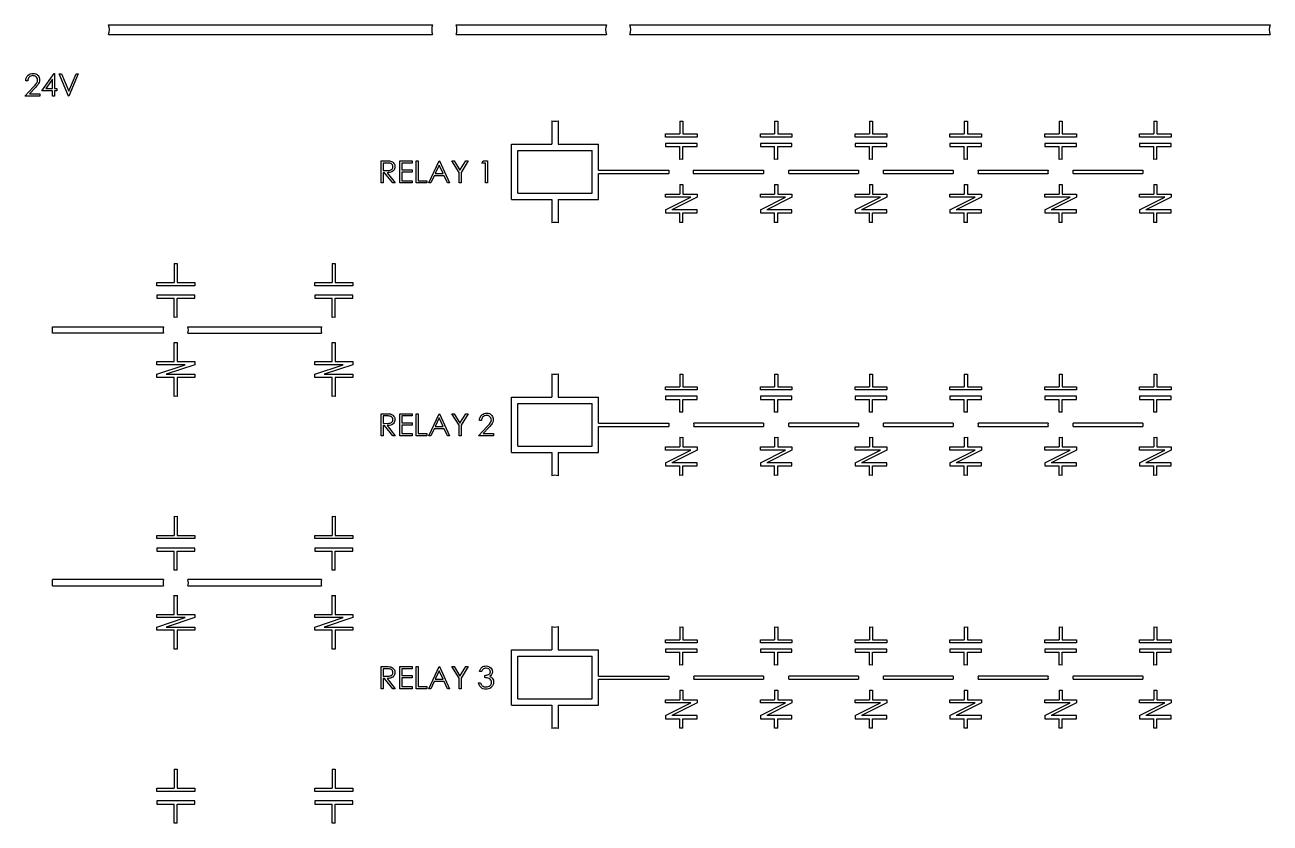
# Model space of a CAD drawing. Header units: millimetres. Extents: x -148 to 776, y -1017 to -448.
# Drawn here: x -76 to 318, y -763.8 to -511.3 of the extents above; entities that cross this region are included whole.
import ezdxf

# ---------------------------------------------------------------- set-up
doc = ezdxf.new("R2010")
doc.units = ezdxf.units.MM

msp = doc.modelspace()

# ---------------------------------------------------------------- linework, layer by layer
at = {"color": 7, "linetype": 'Continuous', "lineweight": 25}
for p, q in [((-49.61, -511.32), (52.98, -511.32)), ((60.39, -511.32), (107.98, -511.32)), ((115.39, -511.32), (317.98, -511.32)), ((-49.61, -514.32), (52.98, -514.32)), ((60.39, -514.32), (107.98, -514.32)), ((115.39, -514.32), (317.98, -514.32)), ((-70.66, -532.2), (-66.84, -526.64)), ((-66.84, -526.64), (-66.71, -526.64)), ((-66.71, -526.64), (-66.71, -531.48)), ((-65.19, -526.82), (-64.51, -526.82)), ((-62.23, -533.82), (-65.19, -526.82)), ((-64.51, -526.82), (-62.18, -532.33)), ((-62.18, -532.33), (-59.85, -526.82)), ((-59.18, -526.82), (-62.14, -533.82)), ((-59.85, -526.82), (-59.18, -526.82)), ((-76.05, -533.82), (-73.33, -530.92)), ((-75.15, -528.97), (-75.78, -528.97)), ((-72.8, -531.23), (-74.55, -533.1)), ((-67.34, -528.45), (-69.43, -531.48)), ((-69.43, -531.48), (-67.34, -531.48)), ((-67.34, -531.48), (-67.34, -528.45)), ((-66.71, -531.48), (-65.91, -531.48)), ((-65.91, -531.48), (-65.91, -532.2)), ((-71.29, -533.82), (-76.05, -533.82)), ((-74.55, -533.1), (-71.29, -533.1)), ((-71.29, -533.1), (-71.29, -533.82)), ((-67.34, -532.2), (-70.66, -532.2)), ((-67.34, -533.82), (-67.34, -532.2)), ((-66.71, -533.82), (-67.34, -533.82)), ((-65.91, -532.2), (-66.71, -532.2)), ((-66.71, -532.2), (-66.71, -533.82)), ((-62.14, -533.82), (-62.23, -533.82)), ((90.68, -541.69), (90.68, -549.07)), ((92.68, -541.69), (92.68, -549.07)), ((131.18, -541.78), (131.18, -545.82)), ((132.18, -541.78), (132.18, -545.82)), ((161.18, -541.78), (161.18, -545.82)), ((162.18, -541.78), (162.18, -545.82)), ((191.18, -541.78), (191.18, -545.82)), ((192.18, -541.78), (192.18, -545.82)), ((221.18, -541.78), (221.18, -545.82)), ((222.18, -541.78), (222.18, -545.82)), ((251.18, -541.78), (251.18, -545.82)), ((252.18, -541.78), (252.18, -545.82)), ((281.18, -541.78), (281.18, -545.82)), ((282.18, -541.78), (282.18, -545.82)), ((126.68, -546.82), (126.68, -545.82)), ((126.68, -545.82), (131.18, -545.82)), ((136.68, -546.82), (126.68, -546.82)), ((132.18, -545.82), (136.68, -545.82)), ((136.68, -545.82), (136.68, -546.82)), ((156.68, -546.82), (156.68, -545.82)), ((156.68, -545.82), (161.18, -545.82)), ((166.68, -546.82), (156.68, -546.82)), ((162.18, -545.82), (166.68, -545.82)), ((166.68, -545.82), (166.68, -546.82)), ((186.68, -546.82), (186.68, -545.82)), ((186.68, -545.82), (191.18, -545.82)), ((196.68, -546.82), (186.68, -546.82)), ((192.18, -545.82), (196.68, -545.82)), ((196.68, -545.82), (196.68, -546.82)), ((216.68, -546.82), (216.68, -545.82)), ((216.68, -545.82), (221.18, -545.82)), ((226.68, -546.82), (216.68, -546.82)), ((222.18, -545.82), (226.68, -545.82)), ((226.68, -545.82), (226.68, -546.82)), ((246.68, -546.82), (246.68, -545.82)), ((246.68, -545.82), (251.18, -545.82)), ((256.68, -546.82), (246.68, -546.82)), ((252.18, -545.82), (256.68, -545.82)), ((256.68, -545.82), (256.68, -546.82)), ((276.68, -546.82), (276.68, -545.82)), ((276.68, -545.82), (281.18, -545.82)), ((286.68, -546.82), (276.68, -546.82)), ((282.18, -545.82), (286.68, -545.82)), ((286.68, -545.82), (286.68, -546.82)), ((77.93, -566.57), (77.93, -549.07)), ((77.93, -549.07), (90.68, -549.07)), ((79.93, -551.07), (103.43, -551.07)), ((79.93, -564.57), (79.93, -551.07)), ((92.68, -549.07), (105.43, -549.07)), ((103.43, -564.57), (103.43, -551.07)), ((105.43, -557.32), (105.43, -549.07)), ((126.68, -548.82), (126.68, -549.82)), ((136.68, -548.82), (126.68, -548.82)), ((126.68, -549.82), (131.18, -549.82)), ((131.18, -553.85), (131.18, -549.82)), ((132.18, -549.82), (136.68, -549.82)), ((132.18, -553.85), (132.18, -549.82)), ((136.68, -549.82), (136.68, -548.82)), ((156.68, -548.82), (156.68, -549.82)), ((166.68, -548.82), (156.68, -548.82)), ((156.68, -549.82), (161.18, -549.82)), ((161.18, -553.85), (161.18, -549.82)), ((162.18, -549.82), (166.68, -549.82)), ((162.18, -553.85), (162.18, -549.82)), ((166.68, -549.82), (166.68, -548.82)), ((186.68, -548.82), (186.68, -549.82)), ((196.68, -548.82), (186.68, -548.82)), ((186.68, -549.82), (191.18, -549.82)), ((191.18, -553.85), (191.18, -549.82)), ((192.18, -549.82), (196.68, -549.82)), ((192.18, -553.85), (192.18, -549.82)), ((196.68, -549.82), (196.68, -548.82)), ((216.68, -548.82), (216.68, -549.82)), ((226.68, -548.82), (216.68, -548.82)), ((216.68, -549.82), (221.18, -549.82)), ((221.18, -553.85), (221.18, -549.82)), ((222.18, -549.82), (226.68, -549.82)), ((222.18, -553.85), (222.18, -549.82)), ((226.68, -549.82), (226.68, -548.82)), ((246.68, -548.82), (246.68, -549.82)), ((256.68, -548.82), (246.68, -548.82)), ((246.68, -549.82), (251.18, -549.82)), ((251.18, -553.85), (251.18, -549.82)), ((252.18, -549.82), (256.68, -549.82)), ((252.18, -553.85), (252.18, -549.82)), ((256.68, -549.82), (256.68, -548.82)), ((276.68, -548.82), (276.68, -549.82)), ((286.68, -548.82), (276.68, -548.82)), ((276.68, -549.82), (281.18, -549.82)), ((281.18, -553.85), (281.18, -549.82)), ((282.18, -549.82), (286.68, -549.82)), ((282.18, -553.85), (282.18, -549.82)), ((286.68, -549.82), (286.68, -548.82)), ((36.64, -554.32), (38.04, -554.32)), ((36.64, -561.32), (36.64, -554.32)), ((37.27, -555.03), (37.27, -557.37)), ((38.58, -555.03), (37.27, -555.03)), ((42.56, -561.32), (42.56, -554.32)), ((42.56, -554.32), (46.51, -554.32)), ((46.51, -555.03), (43.19, -555.03)), ((43.19, -555.03), (43.19, -557.19)), ((46.51, -554.32), (46.51, -555.03)), ((47.77, -561.32), (47.77, -554.32)), ((47.77, -554.32), (48.4, -554.32)), ((48.4, -554.32), (48.4, -560.6)), ((51.72, -561.32), (55.04, -554.32)), ((55.04, -554.32), (55.13, -554.32)), ((55.13, -554.32), (58.36, -561.32)), ((59.07, -554.32), (59.79, -554.32)), ((61.32, -557.99), (59.07, -554.32)), ((59.79, -554.32), (61.63, -557.32)), ((61.63, -557.32), (63.47, -554.32)), ((64.19, -554.32), (61.95, -557.99)), ((63.47, -554.32), (64.19, -554.32)), ((68.59, -555.03), (69, -554.32)), ((69.66, -555.03), (68.59, -555.03)), ((69, -554.32), (70.29, -554.32)), ((69.66, -561.32), (69.66, -555.03)), ((70.29, -554.32), (70.29, -561.32)), ((37.27, -557.37), (38.55, -557.38)), ((37.78, -558.08), (37.27, -558.08)), ((37.27, -558.08), (37.27, -561.32)), ((40.35, -561.32), (37.78, -558.08)), ((38.55, -558.08), (41.13, -561.32)), ((43.19, -557.19), (46.51, -557.19)), ((46.51, -557.91), (43.19, -557.91)), ((43.19, -557.91), (43.19, -560.6)), ((46.51, -557.19), (46.51, -557.91)), ((53.47, -559.07), (52.4, -561.32)), ((56.64, -559.07), (53.47, -559.07)), ((55.07, -555.68), (53.81, -558.35)), ((53.81, -558.35), (56.31, -558.35)), ((56.31, -558.35), (55.07, -555.68)), ((57.67, -561.32), (56.64, -559.07)), ((61.32, -561.32), (61.32, -557.99)), ((61.95, -557.99), (61.95, -561.32)), ((105.43, -557.32), (127.72, -557.32)), ((105.43, -558.32), (127.72, -558.32)), ((105.43, -566.57), (105.43, -558.32)), ((135.43, -557.32), (135.43, -558.32)), ((135.43, -557.32), (157.72, -557.32)), ((135.43, -558.32), (157.72, -558.32)), ((165.65, -557.32), (187.72, -557.32)), ((165.65, -558.32), (187.72, -558.32)), ((195.65, -557.32), (217.72, -557.32)), ((195.65, -558.32), (217.72, -558.32)), ((225.65, -557.32), (247.72, -557.32)), ((225.65, -558.32), (247.72, -558.32)), ((255.65, -557.32), (277.72, -557.32)), ((255.65, -558.32), (277.72, -558.32)), ((37.27, -561.32), (36.64, -561.32)), ((41.13, -561.32), (40.35, -561.32)), ((46.51, -561.32), (42.56, -561.32)), ((43.19, -560.6), (46.51, -560.6)), ((46.51, -560.6), (46.51, -561.32)), ((51.09, -561.32), (47.77, -561.32)), ((48.4, -560.6), (51.09, -560.6)), ((51.09, -560.6), (51.09, -561.32)), ((52.4, -561.32), (51.72, -561.32)), ((58.36, -561.32), (57.67, -561.32)), ((61.95, -561.32), (61.32, -561.32)), ((70.29, -561.32), (69.66, -561.32)), ((131.18, -561.78), (131.18, -564.82)), ((132.18, -561.78), (132.18, -564.82)), ((161.18, -561.78), (161.18, -564.82)), ((162.18, -561.78), (162.18, -564.82)), ((191.18, -561.78), (191.18, -564.82)), ((192.18, -561.78), (192.18, -564.82)), ((221.18, -561.78), (221.18, -564.82)), ((222.18, -561.78), (222.18, -564.82)), ((251.18, -561.78), (251.18, -564.82)), ((252.18, -561.78), (252.18, -564.82)), ((281.18, -561.78), (281.18, -564.82)), ((282.18, -561.78), (282.18, -564.82)), ((77.93, -566.57), (90.68, -566.57)), ((79.93, -564.57), (103.43, -564.57)), ((90.68, -566.57), (90.68, -573.94)), ((92.68, -566.57), (105.43, -566.57)), ((92.68, -566.57), (92.68, -573.94)), ((126.68, -565.82), (126.68, -564.82)), ((126.68, -564.82), (131.18, -564.82)), ((126.68, -569.82), (134.68, -565.82)), ((134.68, -565.82), (126.68, -565.82)), ((136.68, -565.82), (128.68, -569.82)), ((132.18, -564.82), (136.68, -564.82)), ((136.68, -564.82), (136.68, -565.82)), ((156.68, -565.82), (156.68, -564.82)), ((156.68, -564.82), (161.18, -564.82)), ((156.68, -569.82), (164.68, -565.82)), ((164.68, -565.82), (156.68, -565.82)), ((166.68, -565.82), (158.68, -569.82)), ((162.18, -564.82), (166.68, -564.82)), ((166.68, -564.82), (166.68, -565.82)), ((186.68, -565.82), (186.68, -564.82)), ((186.68, -564.82), (191.18, -564.82)), ((186.68, -569.82), (194.68, -565.82)), ((194.68, -565.82), (186.68, -565.82)), ((196.68, -565.82), (188.68, -569.82)), ((192.18, -564.82), (196.68, -564.82)), ((196.68, -564.82), (196.68, -565.82)), ((216.68, -565.82), (216.68, -564.82)), ((216.68, -564.82), (221.18, -564.82)), ((216.68, -569.82), (224.68, -565.82)), ((224.68, -565.82), (216.68, -565.82)), ((226.68, -565.82), (218.68, -569.82)), ((222.18, -564.82), (226.68, -564.82)), ((226.68, -564.82), (226.68, -565.82)), ((246.68, -565.82), (246.68, -564.82)), ((246.68, -564.82), (251.18, -564.82)), ((246.68, -569.82), (254.68, -565.82)), ((254.68, -565.82), (246.68, -565.82)), ((256.68, -565.82), (248.68, -569.82)), ((252.18, -564.82), (256.68, -564.82)), ((256.68, -564.82), (256.68, -565.82)), ((276.68, -565.82), (276.68, -564.82)), ((276.68, -564.82), (281.18, -564.82)), ((276.68, -569.82), (284.68, -565.82)), ((284.68, -565.82), (276.68, -565.82)), ((286.68, -565.82), (278.68, -569.82)), ((282.18, -564.82), (286.68, -564.82)), ((286.68, -564.82), (286.68, -565.82)), ((126.68, -569.82), (126.68, -570.82)), ((126.68, -570.82), (131.18, -570.82)), ((136.68, -569.82), (128.68, -569.82)), ((131.18, -573.85), (131.18, -570.82)), ((132.18, -570.82), (136.68, -570.82)), ((132.18, -573.85), (132.18, -570.82)), ((136.68, -570.82), (136.68, -569.82)), ((156.68, -569.82), (156.68, -570.82)), ((156.68, -570.82), (161.18, -570.82)), ((166.68, -569.82), (158.68, -569.82)), ((161.18, -573.85), (161.18, -570.82)), ((162.18, -570.82), (166.68, -570.82)), ((162.18, -573.85), (162.18, -570.82)), ((166.68, -570.82), (166.68, -569.82)), ((186.68, -569.82), (186.68, -570.82)), ((186.68, -570.82), (191.18, -570.82)), ((196.68, -569.82), (188.68, -569.82)), ((191.18, -573.85), (191.18, -570.82)), ((192.18, -570.82), (196.68, -570.82)), ((192.18, -573.85), (192.18, -570.82)), ((196.68, -570.82), (196.68, -569.82)), ((216.68, -569.82), (216.68, -570.82)), ((216.68, -570.82), (221.18, -570.82)), ((226.68, -569.82), (218.68, -569.82)), ((221.18, -573.85), (221.18, -570.82)), ((222.18, -570.82), (226.68, -570.82)), ((222.18, -573.85), (222.18, -570.82)), ((226.68, -570.82), (226.68, -569.82)), ((246.68, -569.82), (246.68, -570.82)), ((246.68, -570.82), (251.18, -570.82)), ((256.68, -569.82), (248.68, -569.82)), ((251.18, -573.85), (251.18, -570.82)), ((252.18, -570.82), (256.68, -570.82)), ((252.18, -573.85), (252.18, -570.82)), ((256.68, -570.82), (256.68, -569.82)), ((276.68, -569.82), (276.68, -570.82)), ((276.68, -570.82), (281.18, -570.82)), ((286.68, -569.82), (278.68, -569.82)), ((281.18, -573.85), (281.18, -570.82)), ((282.18, -570.82), (286.68, -570.82)), ((282.18, -573.85), (282.18, -570.82)), ((286.68, -570.82), (286.68, -569.82)), ((-28.82, -586.78), (-28.82, -592.82)), ((-27.82, -586.78), (-27.82, -592.82)), ((21.18, -586.78), (21.18, -592.82)), ((22.18, -586.78), (22.18, -592.82)), ((-34.32, -593.82), (-34.32, -592.82)), ((-34.32, -592.82), (-28.82, -592.82)), ((-22.32, -593.82), (-34.32, -593.82)), ((-27.82, -592.82), (-22.32, -592.82)), ((-22.32, -592.82), (-22.32, -593.82)), ((15.68, -593.82), (15.68, -592.82)), ((15.68, -592.82), (21.18, -592.82)), ((27.68, -593.82), (15.68, -593.82)), ((22.18, -592.82), (27.68, -592.82)), ((27.68, -592.82), (27.68, -593.82)), ((-34.32, -596.82), (-34.32, -597.82)), ((-22.32, -596.82), (-34.32, -596.82)), ((-34.32, -597.82), (-28.82, -597.82)), ((-28.82, -603.85), (-28.82, -597.82)), ((-27.82, -597.82), (-22.32, -597.82)), ((-27.82, -603.85), (-27.82, -597.82)), ((-22.32, -597.82), (-22.32, -596.82)), ((15.68, -596.82), (15.68, -597.82)), ((27.68, -596.82), (15.68, -596.82)), ((15.68, -597.82), (21.18, -597.82)), ((21.18, -603.85), (21.18, -597.82)), ((22.18, -597.82), (27.68, -597.82)), ((22.18, -603.85), (22.18, -597.82)), ((27.68, -597.82), (27.68, -596.82)), ((-67.36, -606.82), (-32.19, -606.82)), ((-32.19, -608.82), (-67.36, -608.82)), ((-24.44, -606.82), (17.81, -606.82)), ((-24.44, -608.82), (17.81, -608.82)), ((-28.82, -617.82), (-28.82, -611.78)), ((-27.82, -611.78), (-27.82, -617.82)), ((21.18, -617.82), (21.18, -611.78)), ((22.18, -611.78), (22.18, -617.82)), ((-34.32, -618.82), (-34.32, -617.82)), ((-34.32, -617.82), (-28.82, -617.82)), ((-27.82, -617.82), (-22.32, -617.82)), ((-22.32, -617.82), (-22.32, -618.82)), ((15.68, -618.82), (15.68, -617.82)), ((15.68, -617.82), (21.18, -617.82)), ((22.18, -617.82), (27.68, -617.82)), ((27.68, -617.82), (27.68, -618.82)), ((-34.32, -621.82), (-25.32, -618.82)), ((-25.32, -618.82), (-34.32, -618.82)), ((-34.32, -622.82), (-34.32, -621.82)), ((-22.32, -618.82), (-31.32, -621.82)), ((-31.32, -621.82), (-22.32, -621.82)), ((-22.32, -621.82), (-22.32, -622.82)), ((15.68, -621.82), (24.68, -618.82)), ((24.68, -618.82), (15.68, -618.82)), ((15.68, -622.82), (15.68, -621.82)), ((27.68, -618.82), (18.68, -621.82)), ((18.68, -621.82), (27.68, -621.82)), ((27.68, -621.82), (27.68, -622.82)), ((90.68, -621.69), (90.68, -629.07)), ((92.68, -621.69), (92.68, -629.07)), ((131.18, -621.78), (131.18, -625.82)), ((132.18, -621.78), (132.18, -625.82)), ((161.18, -621.78), (161.18, -625.82)), ((162.18, -621.78), (162.18, -625.82)), ((191.18, -621.78), (191.18, -625.82)), ((192.18, -621.78), (192.18, -625.82)), ((221.18, -621.78), (221.18, -625.82)), ((222.18, -621.78), (222.18, -625.82)), ((251.18, -621.78), (251.18, -625.82)), ((252.18, -621.78), (252.18, -625.82)), ((281.18, -621.78), (281.18, -625.82)), ((282.18, -621.78), (282.18, -625.82)), ((-28.82, -622.82), (-34.32, -622.82)), ((-28.82, -628.85), (-28.82, -622.82)), ((-22.32, -622.82), (-27.82, -622.82)), ((-27.82, -622.82), (-27.82, -628.85)), ((21.18, -622.82), (15.68, -622.82)), ((21.18, -628.85), (21.18, -622.82)), ((27.68, -622.82), (22.18, -622.82)), ((22.18, -622.82), (22.18, -628.85)), ((126.68, -626.82), (126.68, -625.82)), ((126.68, -625.82), (131.18, -625.82)), ((132.18, -625.82), (136.68, -625.82)), ((136.68, -625.82), (136.68, -626.82)), ((156.68, -626.82), (156.68, -625.82)), ((156.68, -625.82), (161.18, -625.82)), ((162.18, -625.82), (166.68, -625.82)), ((166.68, -625.82), (166.68, -626.82)), ((186.68, -626.82), (186.68, -625.82)), ((186.68, -625.82), (191.18, -625.82)), ((192.18, -625.82), (196.68, -625.82)), ((196.68, -625.82), (196.68, -626.82)), ((216.68, -626.82), (216.68, -625.82)), ((216.68, -625.82), (221.18, -625.82)), ((222.18, -625.82), (226.68, -625.82)), ((226.68, -625.82), (226.68, -626.82)), ((246.68, -626.82), (246.68, -625.82)), ((246.68, -625.82), (251.18, -625.82)), ((252.18, -625.82), (256.68, -625.82)), ((256.68, -625.82), (256.68, -626.82)), ((276.68, -626.82), (276.68, -625.82)), ((276.68, -625.82), (281.18, -625.82)), ((282.18, -625.82), (286.68, -625.82)), ((286.68, -625.82), (286.68, -626.82)), ((77.93, -646.57), (77.93, -629.07)), ((77.93, -629.07), (90.68, -629.07)), ((92.68, -629.07), (105.43, -629.07)), ((105.43, -637.32), (105.43, -629.07)), ((136.68, -626.82), (126.68, -626.82)), ((126.68, -628.82), (126.68, -629.82)), ((136.68, -628.82), (126.68, -628.82)), ((126.68, -629.82), (131.18, -629.82)), ((131.18, -633.85), (131.18, -629.82)), ((132.18, -629.82), (136.68, -629.82)), ((132.18, -633.85), (132.18, -629.82)), ((136.68, -629.82), (136.68, -628.82)), ((166.68, -626.82), (156.68, -626.82)), ((156.68, -628.82), (156.68, -629.82)), ((166.68, -628.82), (156.68, -628.82)), ((156.68, -629.82), (161.18, -629.82)), ((161.18, -633.85), (161.18, -629.82)), ((162.18, -629.82), (166.68, -629.82)), ((162.18, -633.85), (162.18, -629.82)), ((166.68, -629.82), (166.68, -628.82)), ((196.68, -626.82), (186.68, -626.82)), ((186.68, -628.82), (186.68, -629.82)), ((196.68, -628.82), (186.68, -628.82)), ((186.68, -629.82), (191.18, -629.82)), ((191.18, -633.85), (191.18, -629.82)), ((192.18, -629.82), (196.68, -629.82)), ((192.18, -633.85), (192.18, -629.82)), ((196.68, -629.82), (196.68, -628.82)), ((226.68, -626.82), (216.68, -626.82)), ((216.68, -628.82), (216.68, -629.82)), ((226.68, -628.82), (216.68, -628.82)), ((216.68, -629.82), (221.18, -629.82)), ((221.18, -633.85), (221.18, -629.82)), ((222.18, -629.82), (226.68, -629.82)), ((222.18, -633.85), (222.18, -629.82)), ((226.68, -629.82), (226.68, -628.82)), ((256.68, -626.82), (246.68, -626.82)), ((246.68, -628.82), (246.68, -629.82)), ((256.68, -628.82), (246.68, -628.82)), ((246.68, -629.82), (251.18, -629.82)), ((251.18, -633.85), (251.18, -629.82)), ((252.18, -629.82), (256.68, -629.82)), ((252.18, -633.85), (252.18, -629.82)), ((256.68, -629.82), (256.68, -628.82)), ((286.68, -626.82), (276.68, -626.82)), ((276.68, -628.82), (276.68, -629.82)), ((286.68, -628.82), (276.68, -628.82)), ((276.68, -629.82), (281.18, -629.82)), ((281.18, -633.85), (281.18, -629.82)), ((282.18, -629.82), (286.68, -629.82)), ((282.18, -633.85), (282.18, -629.82)), ((286.68, -629.82), (286.68, -628.82)), ((36.64, -634.32), (38.04, -634.32)), ((36.64, -641.32), (36.64, -634.32)), ((42.56, -641.32), (42.56, -634.32)), ((42.56, -634.32), (46.51, -634.32)), ((46.51, -634.32), (46.51, -635.03)), ((47.77, -641.32), (47.77, -634.32)), ((47.77, -634.32), (48.4, -634.32)), ((48.4, -634.32), (48.4, -640.6)), ((51.72, -641.32), (55.04, -634.32)), ((55.04, -634.32), (55.13, -634.32)), ((55.13, -634.32), (58.36, -641.32)), ((59.07, -634.32), (59.79, -634.32)), ((61.32, -637.99), (59.07, -634.32)), ((59.79, -634.32), (61.63, -637.32)), ((61.63, -637.32), (63.47, -634.32)), ((64.19, -634.32), (61.95, -637.99)), ((63.47, -634.32), (64.19, -634.32)), ((79.93, -631.07), (103.43, -631.07)), ((79.93, -644.57), (79.93, -631.07)), ((103.43, -644.57), (103.43, -631.07)), ((38.58, -635.03), (37.27, -635.03)), ((37.27, -635.03), (37.27, -637.37)), ((37.27, -637.37), (38.55, -637.38)), ((37.27, -638.08), (37.27, -641.32)), ((37.78, -638.08), (37.27, -638.08)), ((40.35, -641.32), (37.78, -638.08)), ((38.55, -638.08), (41.13, -641.32)), ((43.19, -635.03), (43.19, -637.19)), ((46.51, -635.03), (43.19, -635.03)), ((43.19, -637.19), (46.51, -637.19)), ((43.19, -637.91), (43.19, -640.6)), ((46.51, -637.91), (43.19, -637.91)), ((46.51, -637.19), (46.51, -637.91)), ((55.07, -635.68), (53.81, -638.35)), ((56.31, -638.35), (55.07, -635.68)), ((61.32, -641.32), (61.32, -637.99)), ((61.95, -637.99), (61.95, -641.32)), ((68.41, -636.47), (67.78, -636.47)), ((105.43, -637.32), (127.72, -637.32)), ((105.43, -638.32), (127.72, -638.32)), ((105.43, -646.57), (105.43, -638.32)), ((157.72, -637.32), (135.65, -637.32)), ((135.65, -638.32), (157.72, -638.32)), ((187.72, -637.32), (165.65, -637.32)), ((165.65, -638.32), (187.72, -638.32)), ((217.72, -637.32), (195.65, -637.32)), ((195.65, -638.32), (217.72, -638.32)), ((247.72, -637.32), (225.65, -637.32)), ((225.65, -638.32), (247.72, -638.32)), ((277.72, -637.32), (255.65, -637.32)), ((255.65, -638.32), (277.72, -638.32)), ((37.27, -641.32), (36.64, -641.32)), ((41.13, -641.32), (40.35, -641.32)), ((46.51, -641.32), (42.56, -641.32)), ((43.19, -640.6), (46.51, -640.6)), ((46.51, -640.6), (46.51, -641.32)), ((51.09, -641.32), (47.77, -641.32)), ((48.4, -640.6), (51.09, -640.6)), ((51.09, -640.6), (51.09, -641.32)), ((52.4, -641.32), (51.72, -641.32)), ((53.47, -639.07), (52.4, -641.32)), ((56.64, -639.07), (53.47, -639.07)), ((53.81, -638.35), (56.31, -638.35)), ((57.67, -641.32), (56.64, -639.07)), ((58.36, -641.32), (57.67, -641.32)), ((61.95, -641.32), (61.32, -641.32)), ((67.51, -641.32), (70.23, -638.42)), ((72.27, -641.32), (67.51, -641.32)), ((70.76, -638.73), (69.01, -640.6)), ((69.01, -640.6), (72.27, -640.6)), ((72.27, -640.6), (72.27, -641.32)), ((131.18, -641.78), (131.18, -644.82)), ((132.18, -641.78), (132.18, -644.82)), ((161.18, -641.78), (161.18, -644.82)), ((162.18, -641.78), (162.18, -644.82)), ((191.18, -641.78), (191.18, -644.82)), ((192.18, -641.78), (192.18, -644.82)), ((221.18, -641.78), (221.18, -644.82)), ((222.18, -641.78), (222.18, -644.82)), ((251.18, -641.78), (251.18, -644.82)), ((252.18, -641.78), (252.18, -644.82)), ((281.18, -641.78), (281.18, -644.82)), ((282.18, -641.78), (282.18, -644.82)), ((79.93, -644.57), (103.43, -644.57)), ((126.68, -645.82), (126.68, -644.82)), ((126.68, -644.82), (131.18, -644.82)), ((126.68, -649.82), (134.68, -645.82)), ((134.68, -645.82), (126.68, -645.82)), ((136.68, -645.82), (128.68, -649.82)), ((132.18, -644.82), (136.68, -644.82)), ((136.68, -644.82), (136.68, -645.82)), ((156.68, -645.82), (156.68, -644.82)), ((156.68, -644.82), (161.18, -644.82)), ((156.68, -649.82), (164.68, -645.82)), ((164.68, -645.82), (156.68, -645.82)), ((166.68, -645.82), (158.68, -649.82)), ((162.18, -644.82), (166.68, -644.82)), ((166.68, -644.82), (166.68, -645.82)), ((186.68, -645.82), (186.68, -644.82)), ((186.68, -644.82), (191.18, -644.82)), ((186.68, -649.82), (194.68, -645.82)), ((194.68, -645.82), (186.68, -645.82)), ((196.68, -645.82), (188.68, -649.82)), ((192.18, -644.82), (196.68, -644.82)), ((196.68, -644.82), (196.68, -645.82)), ((216.68, -645.82), (216.68, -644.82)), ((216.68, -644.82), (221.18, -644.82)), ((216.68, -649.82), (224.68, -645.82)), ((224.68, -645.82), (216.68, -645.82)), ((226.68, -645.82), (218.68, -649.82)), ((222.18, -644.82), (226.68, -644.82)), ((226.68, -644.82), (226.68, -645.82)), ((246.68, -645.82), (246.68, -644.82)), ((246.68, -644.82), (251.18, -644.82)), ((246.68, -649.82), (254.68, -645.82)), ((254.68, -645.82), (246.68, -645.82)), ((256.68, -645.82), (248.68, -649.82)), ((252.18, -644.82), (256.68, -644.82)), ((256.68, -644.82), (256.68, -645.82)), ((276.68, -645.82), (276.68, -644.82)), ((276.68, -644.82), (281.18, -644.82)), ((276.68, -649.82), (284.68, -645.82)), ((284.68, -645.82), (276.68, -645.82)), ((286.68, -645.82), (278.68, -649.82)), ((282.18, -644.82), (286.68, -644.82)), ((286.68, -644.82), (286.68, -645.82)), ((77.93, -646.57), (90.68, -646.57)), ((90.68, -646.57), (90.68, -653.94)), ((92.68, -646.57), (105.43, -646.57)), ((92.68, -646.57), (92.68, -653.94)), ((126.68, -649.82), (126.68, -650.82)), ((136.68, -649.82), (128.68, -649.82)), ((136.68, -650.82), (136.68, -649.82)), ((156.68, -649.82), (156.68, -650.82)), ((166.68, -649.82), (158.68, -649.82)), ((166.68, -650.82), (166.68, -649.82)), ((186.68, -649.82), (186.68, -650.82)), ((196.68, -649.82), (188.68, -649.82)), ((196.68, -650.82), (196.68, -649.82)), ((216.68, -649.82), (216.68, -650.82)), ((226.68, -649.82), (218.68, -649.82)), ((226.68, -650.82), (226.68, -649.82)), ((246.68, -649.82), (246.68, -650.82)), ((256.68, -649.82), (248.68, -649.82)), ((256.68, -650.82), (256.68, -649.82)), ((276.68, -649.82), (276.68, -650.82)), ((286.68, -649.82), (278.68, -649.82)), ((286.68, -650.82), (286.68, -649.82)), ((126.68, -650.82), (131.18, -650.82)), ((131.18, -653.85), (131.18, -650.82)), ((132.18, -650.82), (136.68, -650.82)), ((132.18, -653.85), (132.18, -650.82)), ((156.68, -650.82), (161.18, -650.82)), ((161.18, -653.85), (161.18, -650.82)), ((162.18, -650.82), (166.68, -650.82)), ((162.18, -653.85), (162.18, -650.82)), ((186.68, -650.82), (191.18, -650.82)), ((191.18, -653.85), (191.18, -650.82)), ((192.18, -650.82), (196.68, -650.82)), ((192.18, -653.85), (192.18, -650.82)), ((216.68, -650.82), (221.18, -650.82)), ((221.18, -653.85), (221.18, -650.82)), ((222.18, -650.82), (226.68, -650.82)), ((222.18, -653.85), (222.18, -650.82)), ((246.68, -650.82), (251.18, -650.82)), ((251.18, -653.85), (251.18, -650.82)), ((252.18, -650.82), (256.68, -650.82)), ((252.18, -653.85), (252.18, -650.82)), ((276.68, -650.82), (281.18, -650.82)), ((281.18, -653.85), (281.18, -650.82)), ((282.18, -650.82), (286.68, -650.82)), ((282.18, -653.85), (282.18, -650.82)), ((-28.82, -666.78), (-28.82, -672.82)), ((-27.82, -666.78), (-27.82, -672.82)), ((21.18, -666.78), (21.18, -672.82)), ((22.18, -666.78), (22.18, -672.82)), ((-34.32, -673.82), (-34.32, -672.82)), ((-34.32, -672.82), (-28.82, -672.82)), ((-27.82, -672.82), (-22.32, -672.82)), ((-22.32, -672.82), (-22.32, -673.82)), ((15.68, -673.82), (15.68, -672.82)), ((15.68, -672.82), (21.18, -672.82)), ((22.18, -672.82), (27.68, -672.82)), ((27.68, -672.82), (27.68, -673.82)), ((-22.32, -673.82), (-34.32, -673.82)), ((-34.32, -676.82), (-34.32, -677.82)), ((-22.32, -676.82), (-34.32, -676.82)), ((-22.32, -677.82), (-22.32, -676.82)), ((27.68, -673.82), (15.68, -673.82)), ((15.68, -676.82), (15.68, -677.82)), ((27.68, -676.82), (15.68, -676.82)), ((27.68, -677.82), (27.68, -676.82)), ((-34.32, -677.82), (-28.82, -677.82)), ((-28.82, -683.85), (-28.82, -677.82)), ((-27.82, -677.82), (-22.32, -677.82)), ((-27.82, -683.85), (-27.82, -677.82)), ((15.68, -677.82), (21.18, -677.82)), ((21.18, -683.85), (21.18, -677.82)), ((22.18, -677.82), (27.68, -677.82)), ((22.18, -683.85), (22.18, -677.82)), ((-32.19, -686.82), (-67.36, -686.82)), ((-67.36, -688.82), (-32.19, -688.82)), ((17.81, -686.82), (-24.44, -686.82)), ((-24.44, -688.82), (17.81, -688.82)), ((-28.82, -697.82), (-28.82, -691.78)), ((-27.82, -691.78), (-27.82, -697.82)), ((21.18, -697.82), (21.18, -691.78)), ((22.18, -691.78), (22.18, -697.82)), ((-34.32, -698.82), (-34.32, -697.82)), ((-34.32, -697.82), (-28.82, -697.82)), ((-34.32, -701.82), (-25.32, -698.82)), ((-25.32, -698.82), (-34.32, -698.82)), ((-22.32, -698.82), (-31.32, -701.82)), ((-27.82, -697.82), (-22.32, -697.82)), ((-22.32, -697.82), (-22.32, -698.82)), ((15.68, -698.82), (15.68, -697.82)), ((15.68, -697.82), (21.18, -697.82)), ((15.68, -701.82), (24.68, -698.82)), ((24.68, -698.82), (15.68, -698.82)), ((27.68, -698.82), (18.68, -701.82)), ((22.18, -697.82), (27.68, -697.82)), ((27.68, -697.82), (27.68, -698.82)), ((-34.32, -702.82), (-34.32, -701.82)), ((-28.82, -702.82), (-34.32, -702.82)), ((-31.32, -701.82), (-22.32, -701.82)), ((-28.82, -708.85), (-28.82, -702.82)), ((-22.32, -702.82), (-27.82, -702.82)), ((-27.82, -702.82), (-27.82, -708.85)), ((-22.32, -701.82), (-22.32, -702.82)), ((15.68, -702.82), (15.68, -701.82)), ((21.18, -702.82), (15.68, -702.82)), ((18.68, -701.82), (27.68, -701.82)), ((21.18, -708.85), (21.18, -702.82)), ((27.68, -702.82), (22.18, -702.82)), ((22.18, -702.82), (22.18, -708.85)), ((27.68, -701.82), (27.68, -702.82)), ((90.68, -701.69), (90.68, -709.07)), ((92.68, -701.69), (92.68, -709.07)), ((131.18, -701.78), (131.18, -705.82)), ((132.18, -701.78), (132.18, -705.82)), ((161.18, -701.78), (161.18, -705.82)), ((162.18, -701.78), (162.18, -705.82)), ((191.18, -701.78), (191.18, -705.82)), ((192.18, -701.78), (192.18, -705.82)), ((221.18, -701.78), (221.18, -705.82)), ((222.18, -701.78), (222.18, -705.82)), ((251.18, -701.78), (251.18, -705.82)), ((252.18, -701.78), (252.18, -705.82)), ((281.18, -701.78), (281.18, -705.82)), ((282.18, -701.78), (282.18, -705.82)), ((77.93, -726.57), (77.93, -709.07)), ((77.93, -709.07), (90.68, -709.07)), ((92.68, -709.07), (105.43, -709.07)), ((105.43, -717.32), (105.43, -709.07)), ((126.68, -706.82), (126.68, -705.82)), ((126.68, -705.82), (131.18, -705.82)), ((136.68, -706.82), (126.68, -706.82)), ((126.68, -708.82), (126.68, -709.82)), ((136.68, -708.82), (126.68, -708.82)), ((132.18, -705.82), (136.68, -705.82)), ((136.68, -705.82), (136.68, -706.82)), ((136.68, -709.82), (136.68, -708.82)), ((156.68, -706.82), (156.68, -705.82)), ((156.68, -705.82), (161.18, -705.82)), ((166.68, -706.82), (156.68, -706.82)), ((156.68, -708.82), (156.68, -709.82)), ((166.68, -708.82), (156.68, -708.82)), ((162.18, -705.82), (166.68, -705.82)), ((166.68, -705.82), (166.68, -706.82)), ((166.68, -709.82), (166.68, -708.82)), ((186.68, -706.82), (186.68, -705.82)), ((186.68, -705.82), (191.18, -705.82)), ((196.68, -706.82), (186.68, -706.82)), ((186.68, -708.82), (186.68, -709.82)), ((196.68, -708.82), (186.68, -708.82)), ((192.18, -705.82), (196.68, -705.82)), ((196.68, -705.82), (196.68, -706.82)), ((196.68, -709.82), (196.68, -708.82)), ((216.68, -706.82), (216.68, -705.82)), ((216.68, -705.82), (221.18, -705.82)), ((226.68, -706.82), (216.68, -706.82)), ((216.68, -708.82), (216.68, -709.82)), ((226.68, -708.82), (216.68, -708.82)), ((222.18, -705.82), (226.68, -705.82)), ((226.68, -705.82), (226.68, -706.82)), ((226.68, -709.82), (226.68, -708.82)), ((246.68, -706.82), (246.68, -705.82)), ((246.68, -705.82), (251.18, -705.82)), ((256.68, -706.82), (246.68, -706.82)), ((246.68, -708.82), (246.68, -709.82)), ((256.68, -708.82), (246.68, -708.82)), ((252.18, -705.82), (256.68, -705.82)), ((256.68, -705.82), (256.68, -706.82)), ((256.68, -709.82), (256.68, -708.82)), ((276.68, -706.82), (276.68, -705.82)), ((276.68, -705.82), (281.18, -705.82)), ((286.68, -706.82), (276.68, -706.82)), ((276.68, -708.82), (276.68, -709.82)), ((286.68, -708.82), (276.68, -708.82)), ((282.18, -705.82), (286.68, -705.82)), ((286.68, -705.82), (286.68, -706.82)), ((286.68, -709.82), (286.68, -708.82)), ((79.93, -711.07), (103.43, -711.07)), ((79.93, -724.57), (79.93, -711.07)), ((103.43, -724.57), (103.43, -711.07)), ((126.68, -709.82), (131.18, -709.82)), ((131.18, -713.85), (131.18, -709.82)), ((132.18, -709.82), (136.68, -709.82)), ((132.18, -713.85), (132.18, -709.82)), ((156.68, -709.82), (161.18, -709.82)), ((161.18, -713.85), (161.18, -709.82)), ((162.18, -709.82), (166.68, -709.82)), ((162.18, -713.85), (162.18, -709.82)), ((186.68, -709.82), (191.18, -709.82)), ((191.18, -713.85), (191.18, -709.82)), ((192.18, -709.82), (196.68, -709.82)), ((192.18, -713.85), (192.18, -709.82)), ((216.68, -709.82), (221.18, -709.82)), ((221.18, -713.85), (221.18, -709.82)), ((222.18, -709.82), (226.68, -709.82)), ((222.18, -713.85), (222.18, -709.82)), ((246.68, -709.82), (251.18, -709.82)), ((251.18, -713.85), (251.18, -709.82)), ((252.18, -709.82), (256.68, -709.82)), ((252.18, -713.85), (252.18, -709.82)), ((276.68, -709.82), (281.18, -709.82)), ((281.18, -713.85), (281.18, -709.82)), ((282.18, -709.82), (286.68, -709.82)), ((282.18, -713.85), (282.18, -709.82)), ((36.64, -714.32), (38.04, -714.32)), ((36.64, -721.32), (36.64, -714.32)), ((38.58, -715.03), (37.27, -715.03)), ((37.27, -715.03), (37.27, -717.37)), ((42.56, -714.32), (46.51, -714.32)), ((42.56, -721.32), (42.56, -714.32)), ((46.51, -715.03), (43.19, -715.03)), ((43.19, -715.03), (43.19, -717.19)), ((46.51, -714.32), (46.51, -715.03)), ((47.77, -714.32), (48.4, -714.32)), ((47.77, -721.32), (47.77, -714.32)), ((48.4, -714.32), (48.4, -720.6)), ((51.72, -721.32), (55.04, -714.32)), ((55.07, -715.68), (53.81, -718.35)), ((55.04, -714.32), (55.13, -714.32)), ((56.31, -718.35), (55.07, -715.68)), ((55.13, -714.32), (58.36, -721.32)), ((61.32, -717.99), (59.07, -714.32)), ((59.07, -714.32), (59.79, -714.32)), ((59.79, -714.32), (61.63, -717.32)), ((61.63, -717.32), (63.47, -714.32)), ((64.19, -714.32), (61.95, -717.99)), ((63.47, -714.32), (64.19, -714.32)), ((68.41, -715.93), (67.78, -715.93)), ((69.49, -717.82), (69.49, -717.1)), ((37.27, -717.37), (38.55, -717.38)), ((37.78, -718.08), (37.27, -718.08)), ((37.27, -718.08), (37.27, -721.32)), ((40.35, -721.32), (37.78, -718.08)), ((38.55, -718.08), (41.13, -721.32)), ((43.19, -717.19), (46.51, -717.19)), ((46.51, -717.91), (43.19, -717.91)), ((43.19, -717.91), (43.19, -720.6)), ((43.19, -720.6), (46.51, -720.6)), ((46.51, -717.19), (46.51, -717.91)), ((46.51, -720.6), (46.51, -721.32)), ((48.4, -720.6), (51.09, -720.6)), ((51.09, -720.6), (51.09, -721.32)), ((53.47, -719.07), (52.4, -721.32)), ((56.64, -719.07), (53.47, -719.07)), ((53.81, -718.35), (56.31, -718.35)), ((57.67, -721.32), (56.64, -719.07)), ((61.32, -721.32), (61.32, -717.99)), ((61.95, -717.99), (61.95, -721.32)), ((67.51, -719.43), (68.14, -719.43)), ((105.43, -717.32), (127.72, -717.32)), ((105.43, -718.32), (127.72, -718.32)), ((105.43, -726.57), (105.43, -718.32)), ((157.72, -717.32), (135.65, -717.32)), ((135.65, -718.32), (157.72, -718.32)), ((187.72, -717.32), (165.65, -717.32)), ((165.65, -718.32), (187.72, -718.32)), ((217.72, -717.32), (195.65, -717.32)), ((195.65, -718.32), (217.72, -718.32)), ((247.72, -717.32), (225.65, -717.32)), ((225.65, -718.32), (247.72, -718.32)), ((277.72, -717.32), (255.65, -717.32)), ((255.65, -718.32), (277.72, -718.32)), ((37.27, -721.32), (36.64, -721.32)), ((41.13, -721.32), (40.35, -721.32)), ((46.51, -721.32), (42.56, -721.32)), ((51.09, -721.32), (47.77, -721.32)), ((52.4, -721.32), (51.72, -721.32)), ((58.36, -721.32), (57.67, -721.32)), ((61.95, -721.32), (61.32, -721.32)), ((79.93, -724.57), (103.43, -724.57)), ((126.68, -725.82), (126.68, -724.82)), ((126.68, -724.82), (131.18, -724.82)), ((131.18, -721.78), (131.18, -724.82)), ((132.18, -721.78), (132.18, -724.82)), ((132.18, -724.82), (136.68, -724.82)), ((136.68, -724.82), (136.68, -725.82)), ((156.68, -725.82), (156.68, -724.82)), ((156.68, -724.82), (161.18, -724.82)), ((161.18, -721.78), (161.18, -724.82)), ((162.18, -721.78), (162.18, -724.82)), ((162.18, -724.82), (166.68, -724.82)), ((166.68, -724.82), (166.68, -725.82)), ((186.68, -725.82), (186.68, -724.82)), ((186.68, -724.82), (191.18, -724.82)), ((191.18, -721.78), (191.18, -724.82)), ((192.18, -721.78), (192.18, -724.82)), ((192.18, -724.82), (196.68, -724.82)), ((196.68, -724.82), (196.68, -725.82)), ((216.68, -725.82), (216.68, -724.82)), ((216.68, -724.82), (221.18, -724.82)), ((221.18, -721.78), (221.18, -724.82)), ((222.18, -721.78), (222.18, -724.82)), ((222.18, -724.82), (226.68, -724.82)), ((226.68, -724.82), (226.68, -725.82)), ((246.68, -725.82), (246.68, -724.82)), ((246.68, -724.82), (251.18, -724.82)), ((251.18, -721.78), (251.18, -724.82)), ((252.18, -721.78), (252.18, -724.82)), ((252.18, -724.82), (256.68, -724.82)), ((256.68, -724.82), (256.68, -725.82)), ((276.68, -725.82), (276.68, -724.82)), ((276.68, -724.82), (281.18, -724.82)), ((281.18, -721.78), (281.18, -724.82)), ((282.18, -721.78), (282.18, -724.82)), ((282.18, -724.82), (286.68, -724.82)), ((286.68, -724.82), (286.68, -725.82)), ((77.93, -726.57), (90.68, -726.57)), ((90.68, -726.57), (90.68, -733.94)), ((92.68, -726.57), (105.43, -726.57)), ((92.68, -726.57), (92.68, -733.94)), ((126.68, -729.82), (134.68, -725.82)), ((134.68, -725.82), (126.68, -725.82)), ((136.68, -725.82), (128.68, -729.82)), ((156.68, -729.82), (164.68, -725.82)), ((164.68, -725.82), (156.68, -725.82)), ((166.68, -725.82), (158.68, -729.82)), ((186.68, -729.82), (194.68, -725.82)), ((194.68, -725.82), (186.68, -725.82)), ((196.68, -725.82), (188.68, -729.82)), ((216.68, -729.82), (224.68, -725.82)), ((224.68, -725.82), (216.68, -725.82)), ((226.68, -725.82), (218.68, -729.82)), ((246.68, -729.82), (254.68, -725.82)), ((254.68, -725.82), (246.68, -725.82)), ((256.68, -725.82), (248.68, -729.82)), ((276.68, -729.82), (284.68, -725.82)), ((284.68, -725.82), (276.68, -725.82)), ((286.68, -725.82), (278.68, -729.82)), ((126.68, -729.82), (126.68, -730.82)), ((126.68, -730.82), (131.18, -730.82)), ((136.68, -729.82), (128.68, -729.82)), ((131.18, -733.85), (131.18, -730.82)), ((132.18, -730.82), (136.68, -730.82)), ((132.18, -733.85), (132.18, -730.82)), ((136.68, -730.82), (136.68, -729.82)), ((156.68, -729.82), (156.68, -730.82)), ((156.68, -730.82), (161.18, -730.82)), ((166.68, -729.82), (158.68, -729.82)), ((161.18, -733.85), (161.18, -730.82)), ((162.18, -730.82), (166.68, -730.82)), ((162.18, -733.85), (162.18, -730.82)), ((166.68, -730.82), (166.68, -729.82)), ((186.68, -729.82), (186.68, -730.82)), ((186.68, -730.82), (191.18, -730.82)), ((196.68, -729.82), (188.68, -729.82)), ((191.18, -733.85), (191.18, -730.82)), ((192.18, -730.82), (196.68, -730.82)), ((192.18, -733.85), (192.18, -730.82)), ((196.68, -730.82), (196.68, -729.82)), ((216.68, -729.82), (216.68, -730.82)), ((216.68, -730.82), (221.18, -730.82)), ((226.68, -729.82), (218.68, -729.82)), ((221.18, -733.85), (221.18, -730.82)), ((222.18, -730.82), (226.68, -730.82)), ((222.18, -733.85), (222.18, -730.82)), ((226.68, -730.82), (226.68, -729.82)), ((246.68, -729.82), (246.68, -730.82)), ((246.68, -730.82), (251.18, -730.82)), ((256.68, -729.82), (248.68, -729.82)), ((251.18, -733.85), (251.18, -730.82)), ((252.18, -730.82), (256.68, -730.82)), ((252.18, -733.85), (252.18, -730.82)), ((256.68, -730.82), (256.68, -729.82)), ((276.68, -729.82), (276.68, -730.82)), ((276.68, -730.82), (281.18, -730.82)), ((286.68, -729.82), (278.68, -729.82)), ((281.18, -733.85), (281.18, -730.82)), ((282.18, -730.82), (286.68, -730.82)), ((282.18, -733.85), (282.18, -730.82)), ((286.68, -730.82), (286.68, -729.82)), ((-28.82, -746.78), (-28.82, -752.82)), ((-27.82, -746.78), (-27.82, -752.82)), ((21.18, -746.78), (21.18, -752.82)), ((22.18, -746.78), (22.18, -752.82)), ((-34.32, -753.82), (-34.32, -752.82)), ((-34.32, -752.82), (-28.82, -752.82)), ((-22.32, -753.82), (-34.32, -753.82)), ((-27.82, -752.82), (-22.32, -752.82)), ((-22.32, -752.82), (-22.32, -753.82)), ((15.68, -753.82), (15.68, -752.82)), ((15.68, -752.82), (21.18, -752.82)), ((27.68, -753.82), (15.68, -753.82)), ((22.18, -752.82), (27.68, -752.82)), ((27.68, -752.82), (27.68, -753.82)), ((-34.32, -756.82), (-34.32, -757.82)), ((-22.32, -756.82), (-34.32, -756.82)), ((-34.32, -757.82), (-28.82, -757.82)), ((-28.82, -763.85), (-28.82, -757.82)), ((-27.82, -757.82), (-22.32, -757.82)), ((-27.82, -763.85), (-27.82, -757.82)), ((-22.32, -757.82), (-22.32, -756.82)), ((15.68, -756.82), (15.68, -757.82)), ((27.68, -756.82), (15.68, -756.82)), ((15.68, -757.82), (21.18, -757.82)), ((21.18, -763.85), (21.18, -757.82)), ((22.18, -757.82), (27.68, -757.82)), ((22.18, -763.85), (22.18, -757.82)), ((27.68, -757.82), (27.68, -756.82))]:
    msp.add_line(p, q, dxfattribs=at)
for centre, radius, start, end in [((-53.32, -512.82), 4, 337.9757, 22.0243), ((56.68, -512.82), 4, 157.9757, 202.0243), ((56.68, -512.82), 4, 337.9757, 22.0243), ((111.68, -512.82), 4, 157.9757, 202.0243), ((111.68, -512.82), 4, 337.9757, 22.0243), ((321.68, -512.82), 4, 157.9757, 202.0243), ((91.68, -537.82), 4, 255.5225, 284.4775), ((131.68, -537.82), 4, 262.8192, 277.1808), ((161.68, -537.82), 4, 262.8192, 277.1808), ((191.68, -537.82), 4, 262.8192, 277.1808), ((221.68, -537.82), 4, 262.8192, 277.1808), ((251.68, -537.82), 4, 262.8192, 277.1808), ((281.68, -537.82), 4, 262.8192, 277.1808), ((131.68, -557.82), 4, 82.8192, 97.1808), ((161.68, -557.82), 4, 82.8192, 97.1808), ((191.68, -557.82), 4, 82.8192, 97.1808), ((221.68, -557.82), 4, 82.8192, 97.1808), ((251.68, -557.82), 4, 82.8192, 97.1808), ((281.68, -557.82), 4, 82.8192, 97.1808), ((131.68, -557.82), 4, 172.8192, 187.1808), ((161.68, -557.82), 4, 172.8192, 187.1808), ((161.68, -557.82), 4, 352.8192, 7.1808), ((191.68, -557.82), 4, 172.8192, 187.1808), ((191.68, -557.82), 4, 352.8192, 7.1808), ((221.68, -557.82), 4, 172.8192, 187.1808), ((221.68, -557.82), 4, 352.8192, 7.1808), ((251.68, -557.82), 4, 172.8192, 187.1808), ((251.68, -557.82), 4, 352.8192, 7.1808), ((281.68, -557.82), 4, 172.8192, 187.1808), ((131.68, -557.82), 4, 262.8192, 277.1808), ((161.68, -557.82), 4, 262.8192, 277.1808), ((191.68, -557.82), 4, 262.8192, 277.1808), ((221.68, -557.82), 4, 262.8192, 277.1808), ((251.68, -557.82), 4, 262.8192, 277.1808), ((281.68, -557.82), 4, 262.8192, 277.1808), ((91.68, -577.82), 4, 75.5225, 104.4775), ((131.68, -577.82), 4, 82.8192, 97.1808), ((161.68, -577.82), 4, 82.8192, 97.1808), ((191.68, -577.82), 4, 82.8192, 97.1808), ((221.68, -577.82), 4, 82.8192, 97.1808), ((251.68, -577.82), 4, 82.8192, 97.1808), ((281.68, -577.82), 4, 82.8192, 97.1808), ((-28.32, -582.82), 4, 262.8192, 277.1808), ((21.68, -582.82), 4, 262.8192, 277.1808), ((-28.32, -607.82), 4, 82.8192, 97.1808), ((21.68, -607.82), 4, 82.8192, 97.1808), ((-78.32, -607.82), 11, 354.7841, 5.2159), ((-28.32, -607.82), 4, 165.5225, 194.4775), ((-28.32, -607.82), 4, 345.5225, 14.4775), ((21.68, -607.82), 4, 165.5225, 194.4775), ((-28.32, -607.82), 4, 262.8192, 277.1808), ((21.68, -607.82), 4, 262.8192, 277.1808), ((91.68, -617.82), 4, 255.5225, 284.4775), ((131.68, -617.82), 4, 262.8192, 277.1808), ((161.68, -617.82), 4, 262.8192, 277.1808), ((191.68, -617.82), 4, 262.8192, 277.1808), ((221.68, -617.82), 4, 262.8192, 277.1808), ((251.68, -617.82), 4, 262.8192, 277.1808), ((281.68, -617.82), 4, 262.8192, 277.1808), ((-28.32, -632.82), 4, 82.8192, 97.1808), ((21.68, -632.82), 4, 82.8192, 97.1808), ((131.68, -637.82), 4, 82.8192, 97.1808), ((161.68, -637.82), 4, 82.8192, 97.1808), ((191.68, -637.82), 4, 82.8192, 97.1808), ((221.68, -637.82), 4, 82.8192, 97.1808), ((251.68, -637.82), 4, 82.8192, 97.1808), ((281.68, -637.82), 4, 82.8192, 97.1808), ((131.68, -637.82), 4, 172.8192, 187.1808), ((131.68, -637.82), 4, 352.8192, 7.1808), ((161.68, -637.82), 4, 172.8192, 187.1808), ((161.68, -637.82), 4, 352.8192, 7.1808), ((191.68, -637.82), 4, 172.8192, 187.1808), ((191.68, -637.82), 4, 352.8192, 7.1808), ((221.68, -637.82), 4, 172.8192, 187.1808), ((221.68, -637.82), 4, 352.8192, 7.1808), ((251.68, -637.82), 4, 172.8192, 187.1808), ((251.68, -637.82), 4, 352.8192, 7.1808), ((281.68, -637.82), 4, 172.8192, 187.1808), ((131.68, -637.82), 4, 262.8192, 277.1808), ((161.68, -637.82), 4, 262.8192, 277.1808), ((191.68, -637.82), 4, 262.8192, 277.1808), ((221.68, -637.82), 4, 262.8192, 277.1808), ((251.68, -637.82), 4, 262.8192, 277.1808), ((281.68, -637.82), 4, 262.8192, 277.1808), ((91.68, -657.82), 4, 75.5225, 104.4775), ((131.68, -657.82), 4, 82.8192, 97.1808), ((161.68, -657.82), 4, 82.8192, 97.1808), ((191.68, -657.82), 4, 82.8192, 97.1808), ((221.68, -657.82), 4, 82.8192, 97.1808), ((251.68, -657.82), 4, 82.8192, 97.1808), ((281.68, -657.82), 4, 82.8192, 97.1808), ((-28.32, -662.82), 4, 262.8192, 277.1808), ((21.68, -662.82), 4, 262.8192, 277.1808), ((-28.32, -687.82), 4, 82.8192, 97.1808), ((21.68, -687.82), 4, 82.8192, 97.1808), ((-78.32, -687.82), 11, 354.7841, 5.2159), ((-28.32, -687.82), 4, 165.5225, 194.4775), ((-28.32, -687.82), 4, 345.5225, 14.4775), ((21.68, -687.82), 4, 165.5225, 194.4775), ((-28.32, -687.82), 4, 262.8192, 277.1808), ((21.68, -687.82), 4, 262.8192, 277.1808), ((91.68, -697.82), 4, 255.5225, 284.4775), ((131.68, -697.82), 4, 262.8192, 277.1808), ((161.68, -697.82), 4, 262.8192, 277.1808), ((191.68, -697.82), 4, 262.8192, 277.1808), ((221.68, -697.82), 4, 262.8192, 277.1808), ((251.68, -697.82), 4, 262.8192, 277.1808), ((281.68, -697.82), 4, 262.8192, 277.1808), ((-28.32, -712.82), 4, 82.8192, 97.1808), ((21.68, -712.82), 4, 82.8192, 97.1808), ((131.68, -717.82), 4, 82.8192, 97.1808), ((161.68, -717.82), 4, 82.8192, 97.1808), ((191.68, -717.82), 4, 82.8192, 97.1808), ((221.68, -717.82), 4, 82.8192, 97.1808), ((251.68, -717.82), 4, 82.8192, 97.1808), ((281.68, -717.82), 4, 82.8192, 97.1808), ((131.68, -717.82), 4, 172.8192, 187.1808), ((131.68, -717.82), 4, 352.8192, 7.1808), ((161.68, -717.82), 4, 172.8192, 187.1808), ((161.68, -717.82), 4, 352.8192, 7.1808), ((191.68, -717.82), 4, 172.8192, 187.1808), ((191.68, -717.82), 4, 352.8192, 7.1808), ((221.68, -717.82), 4, 172.8192, 187.1808), ((221.68, -717.82), 4, 352.8192, 7.1808), ((251.68, -717.82), 4, 172.8192, 187.1808), ((251.68, -717.82), 4, 352.8192, 7.1808), ((281.68, -717.82), 4, 172.8192, 187.1808), ((131.68, -717.82), 4, 262.8192, 277.1808), ((161.68, -717.82), 4, 262.8192, 277.1808), ((191.68, -717.82), 4, 262.8192, 277.1808), ((221.68, -717.82), 4, 262.8192, 277.1808), ((251.68, -717.82), 4, 262.8192, 277.1808), ((281.68, -717.82), 4, 262.8192, 277.1808), ((91.68, -737.82), 4, 75.5225, 104.4775), ((131.68, -737.82), 4, 82.8192, 97.1808), ((161.68, -737.82), 4, 82.8192, 97.1808), ((191.68, -737.82), 4, 82.8192, 97.1808), ((221.68, -737.82), 4, 82.8192, 97.1808), ((251.68, -737.82), 4, 82.8192, 97.1808), ((281.68, -737.82), 4, 82.8192, 97.1808), ((-28.32, -742.82), 4, 262.8192, 277.1808), ((21.68, -742.82), 4, 262.8192, 277.1808), ((-28.32, -767.82), 4, 82.8192, 97.1808), ((21.68, -767.82), 4, 82.8192, 97.1808)]:
    msp.add_arc(centre, radius, start, end, dxfattribs=at)
for points, knots in [([(-75.78, -528.97), (-75.74, -528.63), (-75.66, -527.95), (-75.06, -527.17), (-74.3, -526.7), (-73.76, -526.66), (-73.49, -526.64)], [0, 0, 0, 0, 0.280029, 0.559515, 0.779668, 1, 1, 1, 1]), ([(-73.53, -527.35), (-73.77, -527.38), (-74.24, -527.43), (-74.78, -527.86), (-75.08, -528.41), (-75.12, -528.78), (-75.15, -528.97)], [0, 0, 0, 0, 0.279699, 0.558847, 0.779176, 1, 1, 1, 1]), ([(-72.01, -528.77), (-72.04, -528.56), (-72.1, -528.12), (-72.52, -527.67), (-73.02, -527.39), (-73.36, -527.37), (-73.53, -527.35)], [0, 0, 0, 0, 0.279126, 0.558978, 0.77935, 1, 1, 1, 1]), ([(-73.49, -526.64), (-73.18, -526.67), (-72.56, -526.72), (-71.87, -527.29), (-71.45, -527.99), (-71.4, -528.47), (-71.38, -528.72)], [0, 0, 0, 0, 0.27989, 0.559224, 0.779582, 1, 1, 1, 1]), ([(-73.33, -530.92), (-73, -530.57), (-72.53, -530.09), (-72.07, -529.34), (-72.03, -528.96), (-72.01, -528.77)], [0, 0, 0, 0, 0.560717, 0.780532, 1, 1, 1, 1]), ([(-71.38, -528.72), (-71.41, -528.99), (-71.47, -529.55), (-72.02, -530.39), (-72.5, -530.91), (-72.8, -531.23)], [0, 0, 0, 0, 0.279297, 0.559169, 1, 1, 1, 1]), ([(38.04, -554.32), (38.34, -554.31), (38.87, -554.31), (39.39, -554.38), (39.63, -554.41)], [0, 0, 0, 0, 0.5602397, 1, 1, 1, 1]), ([(40.41, -556.19), (40.4, -556.08), (40.39, -555.88), (40.25, -555.6), (40.05, -555.36), (39.71, -555.13), (39.19, -555.04), (38.78, -555.04), (38.58, -555.03)], [0, 0, 0, 0, 0.125015, 0.250032, 0.375077, 0.50011, 0.7495, 1, 1, 1, 1]), ([(39.63, -554.41), (39.85, -554.48), (40.28, -554.63), (40.75, -555.1), (41, -555.64), (41.02, -556.01), (41.04, -556.19)], [0, 0, 0, 0, 0.2797971, 0.5594998, 0.7796265, 1, 1, 1, 1]), ([(38.55, -557.38), (38.98, -557.38), (39.52, -557.37), (40.05, -557.03), (40.33, -556.71), (40.38, -556.4), (40.41, -556.19)], [0, 0, 0, 0, 0.499827, 0.625498, 0.751208, 1, 1, 1, 1]), ([(41.04, -556.19), (41.02, -556.41), (40.98, -556.85), (40.64, -557.44), (39.85, -558.03), (39.09, -558.06), (38.55, -558.08)], [0, 0, 0, 0, 0.18712, 0.373979, 0.560911, 1, 1, 1, 1]), ([(38.04, -634.32), (38.34, -634.31), (38.87, -634.31), (39.39, -634.38), (39.63, -634.41)], [0, 0, 0, 0, 0.56024, 1, 1, 1, 1]), ([(67.78, -636.47), (67.82, -636.13), (67.9, -635.45), (68.5, -634.67), (69.26, -634.2), (69.79, -634.16), (70.06, -634.14)], [0, 0, 0, 0, 0.280029, 0.559515, 0.779668, 1, 1, 1, 1]), ([(70.06, -634.14), (70.37, -634.17), (71, -634.22), (71.69, -634.79), (72.11, -635.49), (72.16, -635.97), (72.18, -636.22)], [0, 0, 0, 0, 0.27989, 0.559224, 0.779582, 1, 1, 1, 1]), ([(38.55, -637.38), (38.98, -637.38), (39.52, -637.37), (40.05, -637.03), (40.33, -636.71), (40.38, -636.4), (40.41, -636.19)], [0, 0, 0, 0, 0.499827, 0.625498, 0.751208, 1, 1, 1, 1]), ([(41.04, -636.19), (41.02, -636.41), (40.98, -636.85), (40.64, -637.44), (39.85, -638.03), (39.09, -638.06), (38.55, -638.08)], [0, 0, 0, 0, 0.1871202, 0.3739789, 0.5609112, 1, 1, 1, 1]), ([(40.41, -636.19), (40.4, -636.08), (40.39, -635.88), (40.25, -635.6), (40.05, -635.36), (39.71, -635.13), (39.19, -635.04), (38.78, -635.04), (38.58, -635.03)], [0, 0, 0, 0, 0.125015, 0.250032, 0.375077, 0.50011, 0.7495, 1, 1, 1, 1]), ([(39.63, -634.41), (39.85, -634.48), (40.28, -634.63), (40.75, -635.1), (41, -635.64), (41.02, -636.01), (41.04, -636.19)], [0, 0, 0, 0, 0.279797, 0.5595, 0.779626, 1, 1, 1, 1]), ([(70.03, -634.85), (69.79, -634.88), (69.31, -634.93), (68.77, -635.36), (68.48, -635.91), (68.43, -636.28), (68.41, -636.47)], [0, 0, 0, 0, 0.279699, 0.558847, 0.779176, 1, 1, 1, 1]), ([(71.55, -636.27), (71.52, -636.06), (71.46, -635.62), (71.03, -635.17), (70.54, -634.89), (70.2, -634.87), (70.03, -634.85)], [0, 0, 0, 0, 0.279126, 0.558978, 0.77935, 1, 1, 1, 1]), ([(70.23, -638.42), (70.56, -638.07), (71.03, -637.59), (71.49, -636.84), (71.53, -636.46), (71.55, -636.27)], [0, 0, 0, 0, 0.560717, 0.780532, 1, 1, 1, 1]), ([(72.18, -636.22), (72.15, -636.49), (72.09, -637.05), (71.53, -637.89), (71.06, -638.41), (70.76, -638.73)], [0, 0, 0, 0, 0.279297, 0.559169, 1, 1, 1, 1]), ([(38.04, -714.32), (38.34, -714.31), (38.87, -714.31), (39.39, -714.38), (39.63, -714.41)], [0, 0, 0, 0, 0.56024, 1, 1, 1, 1]), ([(38.55, -717.38), (38.98, -717.38), (39.52, -717.37), (40.05, -717.03), (40.33, -716.71), (40.38, -716.4), (40.41, -716.19)], [0, 0, 0, 0, 0.499827, 0.625498, 0.751208, 1, 1, 1, 1]), ([(41.04, -716.19), (41.02, -716.41), (40.98, -716.85), (40.64, -717.44), (39.85, -718.03), (39.09, -718.06), (38.55, -718.08)], [0, 0, 0, 0, 0.18712, 0.373979, 0.560911, 1, 1, 1, 1]), ([(40.41, -716.19), (40.4, -716.08), (40.39, -715.88), (40.25, -715.6), (40.05, -715.36), (39.71, -715.13), (39.19, -715.04), (38.78, -715.04), (38.58, -715.03)], [0, 0, 0, 0, 0.125015, 0.250032, 0.375077, 0.50011, 0.7495, 1, 1, 1, 1]), ([(39.63, -714.41), (39.85, -714.48), (40.28, -714.63), (40.75, -715.1), (41, -715.64), (41.02, -716.01), (41.04, -716.19)], [0, 0, 0, 0, 0.279797, 0.5595, 0.779626, 1, 1, 1, 1]), ([(67.78, -715.93), (67.86, -715.66), (68.02, -715.12), (68.56, -714.53), (69.2, -714.19), (69.64, -714.15), (69.86, -714.14)], [0, 0, 0, 0, 0.280288, 0.55968, 0.779747, 1, 1, 1, 1]), ([(69.87, -714.85), (69.69, -714.87), (69.33, -714.9), (68.75, -715.25), (68.54, -715.67), (68.41, -715.93)], [0, 0, 0, 0, 0.280636, 0.560364, 1, 1, 1, 1]), ([(69.49, -717.1), (69.88, -717.06), (70.47, -717.01), (71.05, -716.6), (71.25, -716.25), (71.27, -716.05), (71.28, -715.95)], [0, 0, 0, 0, 0.499418, 0.749016, 0.874544, 1, 1, 1, 1]), ([(69.86, -714.14), (70.15, -714.17), (70.71, -714.23), (71.39, -714.68), (71.82, -715.29), (71.88, -715.73), (71.91, -715.95)], [0, 0, 0, 0, 0.280085, 0.5598683, 0.7800992, 1, 1, 1, 1]), ([(71.28, -715.95), (71.24, -715.77), (71.17, -715.4), (70.64, -714.95), (70.16, -714.89), (69.87, -714.85)], [0, 0, 0, 0, 0.278859, 0.560074, 1, 1, 1, 1]), ([(71.91, -715.95), (71.9, -716.12), (71.87, -716.44), (71.62, -716.98), (71.29, -717.24), (71.09, -717.4)], [0, 0, 0, 0, 0.280508, 0.560792, 1, 1, 1, 1]), ([(69.85, -721.5), (69.52, -721.47), (68.88, -721.41), (68.12, -720.87), (67.68, -720.17), (67.57, -719.68), (67.51, -719.43)], [0, 0, 0, 0, 0.279886, 0.558979, 0.779263, 1, 1, 1, 1]), ([(68.14, -719.43), (68.2, -719.63), (68.32, -720), (68.57, -720.28), (68.69, -720.4)], [0, 0, 0, 0, 0.560694, 1, 1, 1, 1]), ([(68.69, -720.4), (68.89, -720.52), (69.25, -720.75), (69.67, -720.77), (69.86, -720.78)], [0, 0, 0, 0, 0.558748, 1, 1, 1, 1]), ([(71.64, -719.3), (71.63, -719.17), (71.61, -718.93), (71.39, -718.49), (70.93, -718.06), (70.21, -717.87), (69.73, -717.83), (69.49, -717.82)], [0, 0, 0, 0, 0.12524, 0.250497, 0.499222, 0.749034, 1, 1, 1, 1]), ([(72.27, -719.24), (72.22, -719.58), (72.12, -720.27), (71.46, -721.02), (70.66, -721.43), (70.12, -721.47), (69.85, -721.5)], [0, 0, 0, 0, 0.279304, 0.558838, 0.779277, 1, 1, 1, 1]), ([(69.86, -720.78), (70.1, -720.76), (70.58, -720.73), (71.17, -720.37), (71.57, -719.87), (71.62, -719.49), (71.64, -719.3)], [0, 0, 0, 0, 0.280599, 0.560151, 0.780303, 1, 1, 1, 1]), ([(71.09, -717.4), (71.25, -717.48), (71.54, -717.63), (71.76, -717.88), (71.85, -717.99)], [0, 0, 0, 0, 0.559795, 1, 1, 1, 1]), ([(71.85, -717.99), (71.98, -718.21), (72.22, -718.59), (72.25, -719.04), (72.27, -719.24)], [0, 0, 0, 0, 0.559419, 1, 1, 1, 1])]:
    msp.add_open_spline(points, degree=3, knots=knots, dxfattribs=at)

doc.saveas('drawing.dxf')
